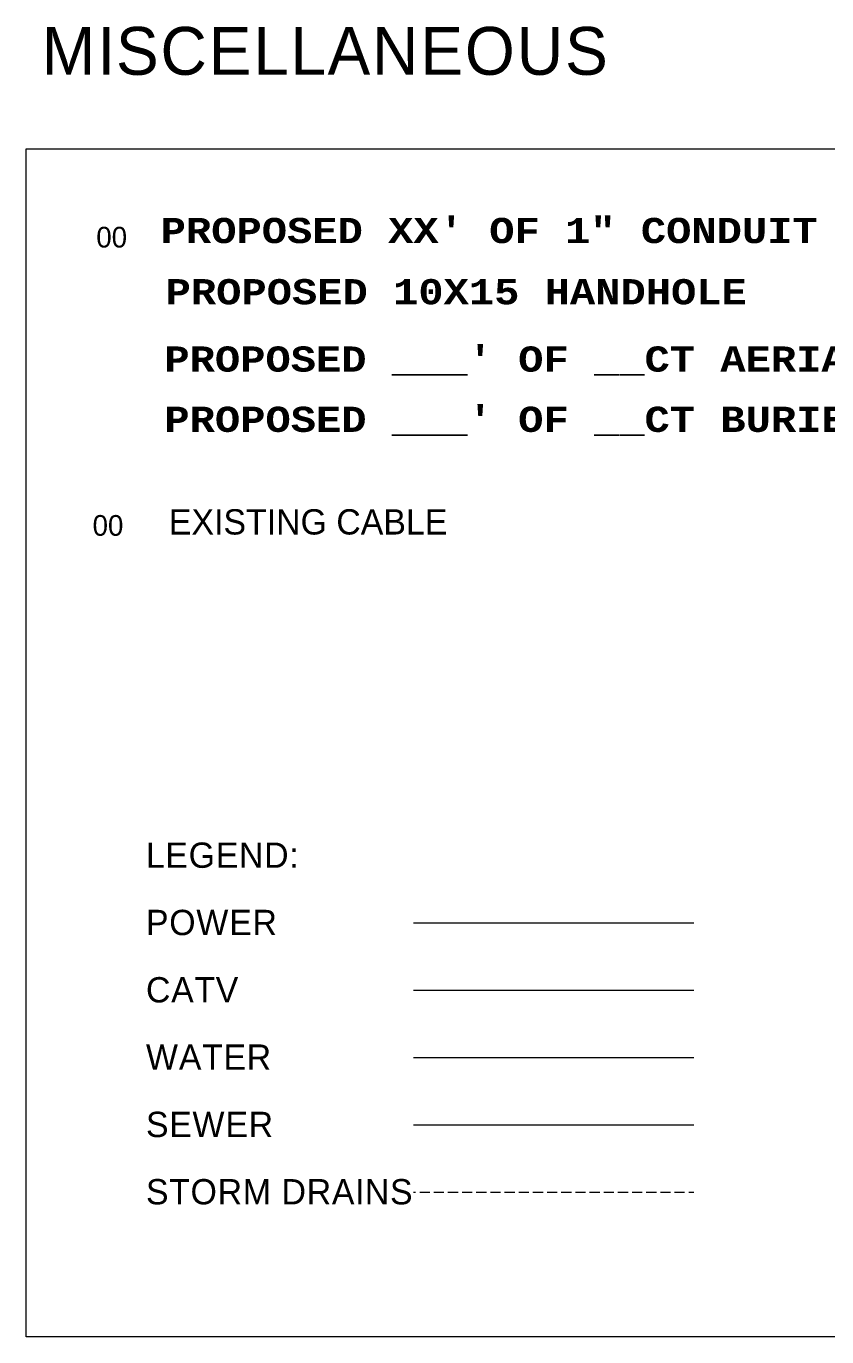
# Model space of a CAD drawing. Header units: feet. Extents: x -16154 to 3860, y -1534289809 to -1534279773.
# Drawn here: x -13399.7 to -13115.1, y -1534285895.4 to -1534285429.4 of the extents above; entities that cross this region are included whole.
import ezdxf
from ezdxf.lldxf.tags import DXFTag

# ---------------------------------------------------------------- set-up
doc = ezdxf.new("R2010")
doc.units = ezdxf.units.FT
doc.header["$MEASUREMENT"] = 0
doc.linetypes.add('DGN Style 3', pattern=[5.033274, 3.595196, -1.438078])
for name, color, linetype, lineweight in [('Level 18', 7, 'Continuous', 0), ('Level 63', 7, 'Continuous', 0), ('Level 9', 7, 'Continuous', 0)]:
    doc.layers.add(name, color=color, linetype=linetype, lineweight=lineweight)
doc.styles.add('Style-ENGINEERING', font='ENGINEERING.shx')
doc.styles.add('Style-font000', font='font000.shx')
doc.styles.add('Style-font001', font='font001.shx')
doc.styles.add('Telco', font='font000.shx', dxfattribs={"height": 9})
doc.styles.add('TelcoFixed', font='font000.shx', dxfattribs={"height": 9})
tags = doc.linetypes.add('CATV', pattern='A,5,-1,["C",Style-ENGINEERING,S=1,R=0,X=-0.233596,Y=-0.469816],-1,5', length=12).pattern_tags.tags
tags[6] = DXFTag(74, 10)
tags = doc.linetypes.add('Power', pattern='A,5,-1,["E",Style-font001,S=1,R=0,X=-0.307087,Y=-0.498688],-1,5', length=12).pattern_tags.tags
tags[6] = DXFTag(74, 10)
tags = doc.linetypes.add('Sewer', pattern='A,5,-1,["S",Style-ENGINEERING,S=1,R=0,X=-0.372703,Y=-0.472441],-1,5', length=12).pattern_tags.tags
tags[6] = DXFTag(74, 10)
tags = doc.linetypes.add('Water', pattern='A,5,-1,["W",Style-ENGINEERING,S=1,R=0,X=-0.356955,Y=-0.44357],-1,5', length=12).pattern_tags.tags
tags[6] = DXFTag(74, 10)

# ---------------------------------------------------------------- blocks, each defined once
blk = doc.blocks.new('BUBBLE')
at = {"color": 1, "linetype": 'Continuous', "lineweight": 30, "ltscale": 8.004}
blk.add_wipeout([(8.84, -0.01), (8.83, 0.55), (8.77, 1.11), (8.68, 1.67), (8.56, 2.21), (8.4, 2.75), (8.21, 3.28), (7.98, 3.8), (7.73, 4.3), (7.44, 4.78), (7.12, 5.24), (6.77, 5.68), (6.4, 6.1), (6, 6.5), (5.57, 6.87), (5.12, 7.21), (4.66, 7.52), (4.17, 7.8), (3.66, 8.05), (3.15, 8.27), (2.61, 8.45), (2.07, 8.6), (1.52, 8.71), (0.97, 8.79), (0.41, 8.84), (-0.16, 8.85), (-0.72, 8.82), (-1.28, 8.76), (-1.83, 8.66), (-2.38, 8.53), (-2.91, 8.36), (-3.44, 8.16), (-3.95, 7.93), (-4.45, 7.66), (-4.92, 7.37), (-5.38, 7.04), (-5.82, 6.68), (-6.23, 6.3), (-6.62, 5.9), (-6.98, 5.47), (-7.31, 5.01), (-7.62, 4.54), (-7.89, 4.05), (-8.13, 3.54), (-8.34, 3.02), (-8.52, 2.48), (-8.66, 1.94), (-8.77, 1.39), (-8.84, 0.83), (-8.87, 0.27), (-8.87, -0.29), (-8.84, -0.85), (-8.77, -1.41), (-8.66, -1.96), (-8.52, -2.51), (-8.34, -3.04), (-8.13, -3.56), (-7.89, -4.07), (-7.62, -4.56), (-7.31, -5.04), (-6.98, -5.49), (-6.62, -5.92), (-6.23, -6.33), (-5.82, -6.71), (-5.38, -7.06), (-4.92, -7.39), (-4.45, -7.69), (-3.95, -7.95), (-3.44, -8.18), (-2.91, -8.39), (-2.38, -8.55), (-1.83, -8.68), (-1.28, -8.78), (-0.72, -8.84), (-0.16, -8.87), (0.41, -8.86), (0.97, -8.82), (1.52, -8.74), (2.07, -8.62), (2.61, -8.47), (3.15, -8.29), (3.66, -8.07), (4.17, -7.82), (4.66, -7.54), (5.12, -7.23), (5.57, -6.89), (6, -6.52), (6.4, -6.13), (6.77, -5.71), (7.12, -5.27), (7.44, -4.8), (7.73, -4.32), (7.98, -3.82), (8.21, -3.3), (8.4, -2.78), (8.56, -2.24), (8.68, -1.69), (8.77, -1.13), (8.83, -0.57)], dxfattribs=at).dxf.layer = 'Level 18'
at = {"layer": 'Level 9', "color": 1, "linetype": 'Continuous', "lineweight": 0, "insert": (-0.04, -1.24), "char_height": 7.357, "attachment_point": 5, "line_spacing_factor": 0.9, "style": 'Style-font000'}
blk.add_mtext('00', dxfattribs=at)
blk = doc.blocks.new('BUBBLE_1')
at = {"color": 1, "linetype": 'Continuous', "lineweight": 30, "ltscale": 8.004}
blk.add_wipeout([(8.84, -0.01), (8.83, 0.55), (8.77, 1.11), (8.68, 1.67), (8.56, 2.21), (8.4, 2.75), (8.21, 3.28), (7.98, 3.8), (7.73, 4.3), (7.44, 4.78), (7.12, 5.24), (6.77, 5.68), (6.4, 6.1), (6, 6.5), (5.57, 6.87), (5.12, 7.21), (4.66, 7.52), (4.17, 7.8), (3.66, 8.05), (3.15, 8.27), (2.61, 8.45), (2.07, 8.6), (1.52, 8.71), (0.97, 8.79), (0.41, 8.84), (-0.16, 8.85), (-0.72, 8.82), (-1.28, 8.76), (-1.83, 8.66), (-2.38, 8.53), (-2.91, 8.36), (-3.44, 8.16), (-3.95, 7.93), (-4.45, 7.66), (-4.92, 7.37), (-5.38, 7.04), (-5.82, 6.68), (-6.23, 6.3), (-6.62, 5.9), (-6.98, 5.47), (-7.31, 5.01), (-7.62, 4.54), (-7.89, 4.05), (-8.13, 3.54), (-8.34, 3.02), (-8.52, 2.48), (-8.66, 1.94), (-8.77, 1.39), (-8.84, 0.83), (-8.87, 0.27), (-8.87, -0.29), (-8.84, -0.85), (-8.77, -1.41), (-8.66, -1.96), (-8.52, -2.51), (-8.34, -3.04), (-8.13, -3.56), (-7.89, -4.07), (-7.62, -4.56), (-7.31, -5.04), (-6.98, -5.49), (-6.62, -5.92), (-6.23, -6.33), (-5.82, -6.71), (-5.38, -7.06), (-4.92, -7.39), (-4.45, -7.69), (-3.95, -7.95), (-3.44, -8.18), (-2.91, -8.39), (-2.38, -8.55), (-1.83, -8.68), (-1.28, -8.78), (-0.72, -8.84), (-0.16, -8.87), (0.41, -8.86), (0.97, -8.82), (1.52, -8.74), (2.07, -8.62), (2.61, -8.47), (3.15, -8.29), (3.66, -8.07), (4.17, -7.82), (4.66, -7.54), (5.12, -7.23), (5.57, -6.89), (6, -6.52), (6.4, -6.13), (6.77, -5.71), (7.12, -5.27), (7.44, -4.8), (7.73, -4.32), (7.98, -3.82), (8.21, -3.3), (8.4, -2.78), (8.56, -2.24), (8.68, -1.69), (8.77, -1.13), (8.83, -0.57)], dxfattribs=at).dxf.layer = 'Level 18'
at = {"layer": 'Level 9', "color": 1, "linetype": 'Continuous', "lineweight": 40, "insert": (-0.04, -1.24), "char_height": 7.357, "attachment_point": 5, "line_spacing_factor": 0.9, "style": 'Style-font000'}
blk.add_mtext('00', dxfattribs=at)

msp = doc.modelspace()

# ---------------------------------------------------------------- linework, layer by layer
at = {"layer": 'Level 63', "color": 7, "linetype": 'Power', "lineweight": 0, "ltscale": 8.004}
msp.add_line((-13315.22, -1534285748.25), (-13162.36, -1534285748.25), dxfattribs=at)
at = {"layer": 'Level 63', "color": 7, "linetype": 'CATV', "lineweight": 0, "ltscale": 8.004}
msp.add_line((-13315.22, -1534285772.18), (-13162.36, -1534285772.18), dxfattribs=at)
at = {"layer": 'Level 63', "color": 7, "linetype": 'Water', "lineweight": 0, "ltscale": 8.004}
msp.add_line((-13315.22, -1534285796.11), (-13162.36, -1534285796.11), dxfattribs=at)
at = {"layer": 'Level 63', "color": 7, "linetype": 'Sewer', "lineweight": 0, "ltscale": 8.004}
msp.add_line((-13315.22, -1534285820.04), (-13162.36, -1534285820.04), dxfattribs=at)
at = {"layer": 'Level 63', "color": 7, "linetype": 'DGN Style 3', "lineweight": 0}
msp.add_line((-13315.22, -1534285843.97), (-13162.36, -1534285843.97), dxfattribs=at)
at = {"layer": 'Level 63', "color": 7, "linetype": 'Continuous', "lineweight": 0, "flags": 128}
msp.add_lwpolyline([(-13399.71, -1534285473.02), (-12773.41, -1534285473.02), (-12773.41, -1534285895.42), (-13399.71, -1534285895.42)], close=True, dxfattribs=at)

# ---------------------------------------------------------------- texts
at = {"layer": 'Level 18', "color": 7, "linetype": 'Continuous', "lineweight": 40, "insert": (-13394.19, -1534285429.64), "char_height": 17.0378, "attachment_point": 1, "line_spacing_factor": 0.6, "style": 'TelcoFixed', "bg_fill": 3, "box_fill_scale": 1, "bg_fill_color": 178, "bg_fill_transparency": 0}
msp.add_mtext('\\T1.042;MISCELLANEOUS', dxfattribs=at)

# ---------------------------------------------------------------- next in the draw order: block references
at = {"layer": 'Level 9', "color": 1, "linetype": 'Continuous', "lineweight": 40, "xscale": 0.9995999999999996, "yscale": 0.9995999999999996, "zscale": 0.9995999999999996}
msp.add_blockref('BUBBLE_1', (-13369.29, -1534285503.22), dxfattribs=at)
at = {"layer": 'Level 9', "color": 1, "linetype": 'Continuous', "lineweight": 0, "xscale": 0.9995999999999996, "yscale": 0.9995999999999996, "zscale": 0.9995999999999996}
msp.add_blockref('BUBBLE', (-13370.61, -1534285605.72), dxfattribs=at)

# ---------------------------------------------------------------- next in the draw order: texts
at = {"layer": 'Level 18', "color": 7, "linetype": 'Continuous', "lineweight": 30, "insert": (-13357.14, -1534285719.66), "char_height": 8.9964, "attachment_point": 1, "line_spacing_factor": 0.798, "style": 'TelcoFixed', "bg_fill": 3, "box_fill_scale": 1, "bg_fill_color": 178, "bg_fill_transparency": 0}
msp.add_mtext('\\T1.030;LEGEND:\\P\\PPOWER^J^JCATV^J^JWATER^J^JSEWER^J^JSTORM DRAINS', dxfattribs=at)
at = {"layer": 'Level 63', "color": 1, "linetype": 'Continuous', "lineweight": 0, "insert": (-13349, -1534285601.14), "char_height": 9, "attachment_point": 1, "line_spacing_factor": 0.6, "style": 'Style-font000', "bg_fill": 3, "box_fill_scale": 1, "bg_fill_color": 178, "bg_fill_transparency": 0}
msp.add_mtext('EXISTING CABLE', dxfattribs=at)
at = {"layer": 'Level 9', "color": 1, "linetype": 'Continuous', "lineweight": 30, "char_height": 8.964, "attachment_point": 1, "line_spacing_factor": 0.9, "style": 'Telco', "bg_fill": 3, "box_fill_scale": 1, "bg_fill_color": 178, "bg_fill_transparency": 0}
for s, insert in [('\\fCourier New|b1|i0|c00|p54;PROPOSED XX\' OF 1" CONDUIT', (-13351.92, -1534285497.55)), ('\\fCourier New|b1|i0|c00|p54;PROPOSED 10X15 HANDHOLE', (-13350.17, -1534285519.32)), ("\\fCourier New|b1|i0|c00|p54;PROPOSED ___' OF __CT AERIAL FIBER CABLE", (-13350.61, -1534285543.26)), ("\\fCourier New|b1|i0|c00|p54;PROPOSED ___' OF __CT BURIED FIBER CABLE", (-13350.61, -1534285564.69))]:
    msp.add_mtext(s, dxfattribs=dict(at, insert=insert))

doc.saveas('drawing.dxf')
